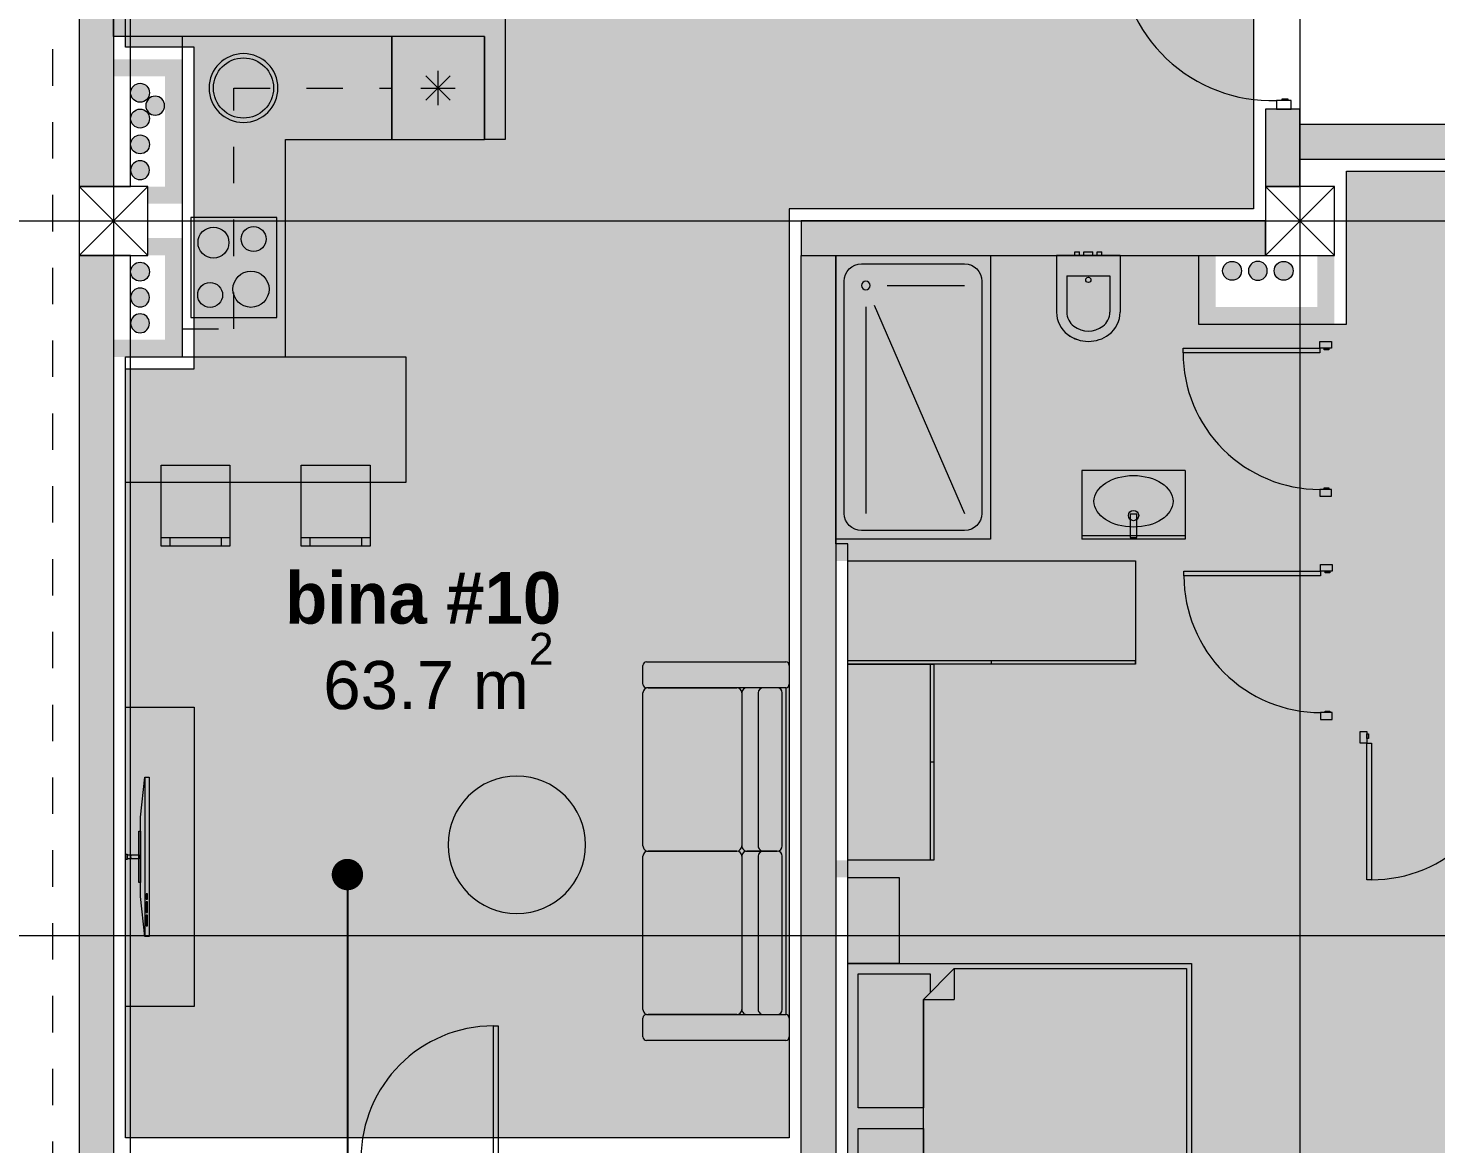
# Model space of a CAD drawing. Header units: millimetres. Extents: x 475159934 to 476245151, y 4620917055 to 4621447368.
# Drawn here: x 475275729 to 475283914, y 4621097251 to 4621103737 of the extents above; entities that cross this region are included whole.
import ezdxf

# ---------------------------------------------------------------- set-up
doc = ezdxf.new("R2010")
doc.units = ezdxf.units.MM
doc.header["$MEASUREMENT"] = 0
doc.linetypes.add('Dashed', pattern=[423.333333, 211.666667, -211.666667])
for name, color, linetype, lineweight in [('2D Drafting - General_Pen_No__1_Pen_No__7', 7, 'Continuous', 0), ('2D Drafting - General_Pen_No__1_Pen_No__7_Pen_No__7', 7, 'Continuous', 0), ('2D Drafting - General_Pen_No__250_Pen_No__2_Pen_No__7', 7, 'Continuous', 0), ('2D Drafting - General_Pen_No__250_Pen_No__7_Pen_No__250', 7, 'Continuous', 0), ('2D Drafting - General_Pen_No__250_Pen_No__7_Pen_No__7', 7, 'Continuous', 0), ('2D Drafting - General_Pen_No__7_Pen_No__7_Pen_No__7', 7, 'Continuous', 0), ('Annotation - Text_Pen_No__7_Pen_No__142', 142, 'Continuous', 0), ('Doors_Pen_No__7_Pen_No__7_Pen_No__7', 7, 'Continuous', 0), ('G-Anno-Nplt_Pen_No__142', 142, 'Continuous', 0), ('G-Anno-Nplt_Pen_No__151', 151, 'Continuous', 0), ('G-Anno-Nplt_Pen_No__4', 7, 'Continuous', 0), ('New_2D Drafting - General_Pen_No__2_Pen_No__250', 7, 'Continuous', 0), ('New_reg_nak_Pen_No__7', 7, 'Continuous', 0), ('shaxtebi da milebi_Pen_No__1_Pen_No__1_Pen_No__1', 1, 'Continuous', 0), ('shaxtebi da milebi_Pen_No__5_Pen_No__5_Pen_No__5', 5, 'Continuous', 0), ('zoma_Pen_No__142', 142, 'Continuous', 0), ('zoma_Pen_No__5', 5, 'Continuous', 0), ('zoma_Pen_No__5_Pen_No__5', 5, 'Continuous', 0)]:
    doc.layers.add(name, color=color, linetype=linetype, lineweight=lineweight)
for name, color, linetype in [('New_Interior - Furniture', 7, 'Continuous'), ('New_R03_Nakveti', 7, 'Continuous'), ('zoma', 7, 'Continuous')]:
    doc.layers.add(name, color=color, linetype=linetype)
for name, color, linetype, lineweight, true_color in [('New_Interior - Furniture _Pen_No__252', 7, 'Continuous', 0, 0x666666), ('New_R03_Nakveti_Pen_No__252', 7, 'Continuous', 0, 0x666666), ('shaxtebi da milebi_Pen_No__5_Pen_No__5_Pen_No__252', 7, 'Continuous', 0, 0x666666)]:
    doc.layers.add(name, color=color, linetype=linetype, lineweight=lineweight, true_color=true_color)
doc.styles.add('GENERATED_STYLE_1', font='arial.ttf')
doc.styles.add('GENERATED_STYLE_3', font='arial.ttf')
doc.styles.add('GENERATED_STYLE_7', font='')
doc.styles.get('GENERATED_STYLE_7').set_extended_font_data('AcadMtavr', bold=True)
doc.dimstyles.new('GENERATED_STYLE__18', dxfattribs={"dimtxt": 200, "dimasz": 64.421331, "dimexe": 0.18, "dimexo": 3, "dimgap": 0, "dimtad": 1, "dimtih": 1, "dimtoh": 1, "dimlfac": 0.001, "dimzin": 0, "dimdsep": 46, "dimtxsty": 'GENERATED_STYLE_3', "dimblk": 'ARROWHEAD_2', "dimblk1": 'ARROWHEAD_2', "dimblk2": 'ARROWHEAD_2', "dimcen": 0.09, "dimclrd": 5, "dimclre": 5, "dimclrt": 5, "dimadec": 0, "dimazin": 0, "dimtfac": 1, "dimtdec": 4, "dimtmove": 0, "dimatfit": 3, "dimfxl": 1, "dimtolj": 1, "dimtzin": 0, "dimarcsym": 0})
doc.dimstyles.new('GENERATED_STYLE__27', dxfattribs={"dimtxt": 0.18, "dimasz": 364.8, "dimexe": 0.18, "dimexo": 0.0625, "dimgap": 0, "dimtad": 0, "dimtih": 1, "dimtoh": 1, "dimdec": 4, "dimzin": 0, "dimdsep": 46, "dimcen": 0.09, "dimadec": 0, "dimazin": 0, "dimtfac": 1, "dimtdec": 4, "dimtmove": 0, "dimatfit": 3, "dimldrblk": 'ARROWHEAD_11', "dimfxl": 1, "dimtolj": 1, "dimtzin": 0, "dimarcsym": 0})
doc.dimstyles.new('GENERATED_STYLE__3', dxfattribs={"dimtxt": 200, "dimasz": 64.421331, "dimexe": 0.18, "dimexo": 3, "dimgap": 0, "dimtad": 1, "dimtih": 1, "dimtoh": 1, "dimlfac": 0.001, "dimzin": 0, "dimdsep": 46, "dimtxsty": 'GENERATED_STYLE_3', "dimblk": 'ARROWHEAD_2', "dimblk1": 'ARROWHEAD_2', "dimblk2": 'ARROWHEAD_2', "dimcen": 0.09, "dimclrd": 142, "dimclre": 142, "dimclrt": 142, "dimadec": 0, "dimazin": 0, "dimtfac": 1, "dimtdec": 4, "dimtmove": 0, "dimatfit": 3, "dimfxl": 1, "dimtolj": 1, "dimtzin": 0, "dimarcsym": 0})
doc.dimstyles.new('GENERATED_STYLE__6', dxfattribs={"dimtxt": 200, "dimasz": 64.421331, "dimexe": 0.18, "dimexo": 3, "dimgap": 0, "dimtad": 1, "dimlfac": 0.001, "dimzin": 0, "dimdsep": 46, "dimtxsty": 'GENERATED_STYLE_3', "dimblk": 'ARROWHEAD_2', "dimblk1": 'ARROWHEAD_2', "dimblk2": 'ARROWHEAD_2', "dimcen": 0.09, "dimclrd": 142, "dimclre": 142, "dimclrt": 142, "dimadec": 0, "dimazin": 0, "dimtfac": 1, "dimtdec": 4, "dimtmove": 0, "dimatfit": 3, "dimfxl": 1, "dimtolj": 1, "dimtzin": 0, "dimarcsym": 0})
doc.dimstyles.new('GENERATED_STYLE__7', dxfattribs={"dimtxt": 200, "dimasz": 64.421331, "dimexe": 0.18, "dimexo": 3, "dimgap": 0, "dimtad": 1, "dimtih": 1, "dimtoh": 1, "dimlfac": 0.001, "dimzin": 0, "dimdsep": 46, "dimtxsty": 'GENERATED_STYLE_3', "dimblk": 'ARROWHEAD_2', "dimblk1": 'ARROWHEAD_2', "dimblk2": 'ARROWHEAD_2', "dimcen": 0.09, "dimclrd": 142, "dimclre": 142, "dimclrt": 142, "dimadec": 0, "dimazin": 0, "dimtfac": 1, "dimtdec": 4, "dimtmove": 2, "dimatfit": 3, "dimfxl": 1, "dimtolj": 1, "dimtzin": 0, "dimarcsym": 0})

# ---------------------------------------------------------------- blocks, each defined once
blk = doc.blocks.new('Dining Table Rectangle 24')
at = {"layer": 'New_Interior - Furniture _Pen_No__252', "color": 251, "linetype": 'Continuous', "lineweight": 0, "true_color": 0x666666}
for p, q in [((-607.5, 685), (-207.5, 685)), ((-557.5, 685), (-557.5, 735)), ((-257.5, 685), (-257.5, 735)), ((207.5, 685), (607.5, 685)), ((257.5, 685), (257.5, 735)), ((557.5, 685), (557.5, 735))]:
    blk.add_line(p, q, dxfattribs=at)
at = {"layer": 'New_Interior - Furniture _Pen_No__252', "color": 251, "linetype": 'Continuous', "lineweight": 0, "true_color": 0x666666, "flags": 128}
for points in [[(-607.5, 265), (-207.5, 265), (-207.5, 735), (-607.5, 735)], [(207.5, 265), (607.5, 265), (607.5, 735), (207.5, 735)], [(-815, -365), (815, -365), (815, 365), (-815, 365)]]:
    blk.add_lwpolyline(points, close=True, dxfattribs=at)
blk = doc.blocks.new('Kitchen Layout 26_5')
at = {"layer": 'New_Interior - Furniture _Pen_No__252', "color": 251, "linetype": 'Dashed', "lineweight": 0, "true_color": 0x666666}
for p, q in [((4309, 1192.5), (4009, 1192.5)), ((4009, 1192.5), (4009, -207.5)), ((4309, -507.5), (4309, 1192.5)), ((2550.9, -207.5), (2550.9, -507.5)), ((2551.5, -207.5), (2550.9, -207.5)), ((2551.5, -507.5), (2551.5, -207.5)), ((4009, -207.5), (3090.8, -207.5)), ((3090.8, -207.5), (3090.8, -507.5)), ((2550.9, -507.5), (2551.5, -507.5)), ((3090.8, -507.5), (4309, -507.5))]:
    blk.add_line(p, q, dxfattribs=at)
at = {"layer": 'New_Interior - Furniture _Pen_No__252', "color": 251, "linetype": 'Continuous', "lineweight": 0, "true_color": 0x666666}
for p, q in [((2891.9, -136.8), (2750.4, -278.2)), ((2750.4, -136.8), (2891.9, -278.2)), ((2821.1, -107.5), (2821.1, -307.5)), ((2921.1, -207.5), (2721.1, -207.5))]:
    blk.add_line(p, q, dxfattribs=at)
at = {"layer": 'New_Interior - Furniture _Pen_No__252', "color": 251, "linetype": 'Continuous', "lineweight": 0, "true_color": 0x666666, "flags": 128}
for points in [[(3709, 92.5), (3090.8, 92.5), (3090.8, -507.5), (4309, -507.5), (4309, 1355.3), (3709, 1355.3)], [(3759, 1126), (3759, 546), (4259, 546), (4259, 1126)], [(2550.9, -507.5), (2551.5, -507.5), (2551.5, 92.5), (2550.9, 92.5)], [(3090.8, 92.5), (2551.5, 92.5), (2551.5, -507.5), (3090.8, -507.5)]]:
    blk.add_lwpolyline(points, close=True, dxfattribs=at)
blk.add_lwpolyline([(3752.5, -207.5, 1), (4152.5, -207.5, 1)], format="xyb", close=True, dxfattribs=at)
at = {"layer": 'New_Interior - Furniture _Pen_No__252', "color": 251, "linetype": 'Continuous', "lineweight": 0, "true_color": 0x666666}
for centre, radius in [((3909, 962.4), 105), ((4146.5, 995.5), 72.5), ((3894, 670.7), 72.5), ((4127, 691), 90), ((3952.5, -207.5), 175)]:
    blk.add_circle(centre, radius, dxfattribs=at)
blk = doc.blocks.new('Designer Table 05 26')
at = {"layer": 'New_Interior - Furniture _Pen_No__252', "color": 251, "linetype": 'Continuous', "lineweight": 0, "true_color": 0x666666, "flags": 128}
blk.add_lwpolyline([(400, 0, 1), (-400, 0, 1)], format="xyb", close=True, dxfattribs=at)
blk = doc.blocks.new('Sofa 23')
at = {"layer": 'New_Interior - Furniture _Pen_No__252', "color": 251, "linetype": 'Continuous', "lineweight": 0, "true_color": 0x666666}
for p, q in [((0, 20), (0, 830)), ((20, 850), (130, 850)), ((150, 830), (150, 20)), ((150, 830), (2050, 830)), ((2050, 20), (2050, 830)), ((2070, 850), (2180, 850)), ((2200, 830), (2200, 20)), ((150, 780), (150, 604.7)), ((1070, 810), (180, 810)), ((1100, 604.7), (1100, 780)), ((1100, 780), (1100, 604.7)), ((2020, 810), (1130, 810)), ((2050, 604.7), (2050, 780)), ((180, 670), (1070, 670)), ((1130, 670), (2020, 670)), ((180, 574.7), (1070, 574.7)), ((180, 574.7), (1070, 574.7)), ((1130, 574.7), (2020, 574.7)), ((1130, 574.7), (2020, 574.7)), ((150, 30), (150, 544.7)), ((1100, 544.7), (1100, 30)), ((1100, 30), (1100, 544.7)), ((2050, 544.7), (2050, 30)), ((130, 0), (20, 0)), ((1070, 0), (180, 0)), ((2020, 0), (1130, 0)), ((2180, 0), (2070, 0))]:
    blk.add_line(p, q, dxfattribs=at)
for centre, radius, start, end in [((20, 830), 20, 90, 180), ((130, 830), 20, 0, 90), ((2070, 830), 20, 90, 180), ((2180, 830), 20, 0, 90), ((180, 780), 30, 90, 180), ((1070, 780), 30, 0, 90), ((1130, 780), 30, 90, 180), ((2020, 780), 30, 0, 90), ((180, 700), 30, 180, 270), ((1070, 700), 30, 270, 0), ((1130, 700), 30, 180, 270), ((2020, 700), 30, 270, 0), ((180, 604.7), 30, 180, 270), ((180, 544.7), 30, 90, 180), ((1070, 604.7), 30, 270, 0), ((1070, 544.7), 30, 0, 90), ((1130, 604.7), 30, 180, 270), ((1130, 544.7), 30, 90, 180), ((2020, 604.7), 30, 270, 0), ((2020, 544.7), 30, 0, 90), ((20, 20), 20, 180, 270), ((130, 20), 20, 270, 0), ((180, 30), 30, 180, 270), ((1070, 30), 30, 270, 0), ((1130, 30), 30, 180, 270), ((2020, 30), 30, 270, 0), ((2070, 20), 20, 180, 270), ((2180, 20), 20, 270, 0)]:
    blk.add_arc(centre, radius, start, end, dxfattribs=at)
blk = doc.blocks.new('Bed Layout 23')
at = {"layer": 'New_R03_Nakveti_Pen_No__252', "color": 251, "linetype": 'Continuous', "lineweight": 0, "true_color": 0x666666}
for p, q in [((-900, 0), (-1400, 0)), ((-1400, 0), (-1400, -300)), ((-900, -300), (-900, 0)), ((900, 0), (-900, 0)), ((-900, 0), (-900, -2000)), ((1400, 0), (900, 0)), ((900, 0), (900, -300)), ((900, -2000), (900, 0)), ((1400, -300), (1400, 0)), ((-1400, -300), (-900, -300)), ((900, -300), (1400, -300)), ((-690, -440), (-870, -620)), ((0, -440), (-690, -440)), ((-690, -440), (-690, -620)), ((690, -440), (0, -440)), ((870, -620), (690, -440)), ((690, -440), (690, -620)), ((-870, -620), (-870, -1970)), ((-870, -620), (-690, -620)), ((870, -620), (690, -620)), ((870, -1970), (870, -620)), ((-900, -2000), (900, -2000)), ((-870, -1970), (0, -1970)), ((0, -1970), (870, -1970))]:
    blk.add_line(p, q, dxfattribs=at)
at = {"layer": 'New_R03_Nakveti_Pen_No__252', "color": 251, "linetype": 'Continuous', "lineweight": 0, "true_color": 0x666666, "flags": 128}
for points in [[(-60, -440), (-60, -60), (-840, -60), (-840, -480), (-730, -480), (-690, -440)], [(690, -440), (730, -480), (840, -480), (840, -60), (60, -60), (60, -440)]]:
    blk.add_lwpolyline(points, close=True, dxfattribs=at)
blk = doc.blocks.new('Multi-Basin Counter 26')
at = {"layer": 'New_Interior - Furniture _Pen_No__252', "color": 251, "linetype": 'Continuous', "lineweight": 0, "true_color": 0x666666}
for p, q in [((-300, 0), (300, 0)), ((-300, -400), (-300, 0)), ((300, -400), (300, 0)), ((-300, -20), (300, -20)), ((-300, -400), (300, -400))]:
    blk.add_line(p, q, dxfattribs=at)
at = {"layer": 'New_Interior - Furniture _Pen_No__252', "color": 251, "linetype": 'Continuous', "lineweight": 0, "true_color": 0x666666, "flags": 128}
blk.add_lwpolyline([(-20, -145), (20, -145), (20, -10), (-20, -10)], close=True, dxfattribs=at)
at = {"layer": 'New_Interior - Furniture _Pen_No__252', "color": 251, "linetype": 'Continuous', "lineweight": 0, "true_color": 0x666666}
blk.add_circle((0, -137.1895), 30, dxfattribs=at)
blk.add_ellipse((0, -220), major_axis=(230, 0), ratio=0.652173913, dxfattribs=at)
blk = doc.blocks.new('Bidet 26')
at = {"layer": 'New_Interior - Furniture _Pen_No__252', "color": 251, "linetype": 'Continuous', "lineweight": 0, "true_color": 0x666666}
for p, q in [((185, 0), (-185, 0)), ((-78.5, 20), (-74.5, 20)), ((-78.5, 0), (-78.5, 20)), ((-74.5, 20), (-65, 20)), ((-65, 20), (-55.5, 20)), ((-55.5, 20), (-51.5, 20)), ((-51.5, 0), (-51.5, 20)), ((-27, 20), (-19.1, 20)), ((-27, 0), (-27, 20)), ((-19.1, 20), (0, 20)), ((0, 20), (19.1, 20)), ((0, 0), (19.1, 0)), ((19.1, 20), (27, 20)), ((19.1, 0), (27, 0)), ((27, 0), (27, 20)), ((51.5, 20), (55.5, 20)), ((51.5, 0), (51.5, 20)), ((51.5, 0), (55.5, 0)), ((55.5, 20), (65, 20)), ((55.5, 0), (65, 0)), ((65, 20), (74.5, 20)), ((65, 0), (74.5, 0)), ((74.5, 20), (78.5, 20)), ((74.5, 0), (78.5, 0)), ((78.5, 0), (78.5, 20)), ((185, 0), (185, -330)), ((-185, 0), (-185, -330)), ((-78.5, 0), (-74.5, 0)), ((-74.5, 0), (-65, 0)), ((-65, 0), (-55.5, 0)), ((-55.5, 0), (-51.5, 0)), ((-27, 0), (-19.1, 0)), ((-19.1, 0), (0, 0)), ((-125, -120), (-125, -330)), ((-125, -120), (125, -120)), ((125, -120), (125, -330))]:
    blk.add_line(p, q, dxfattribs=at)
blk.add_circle((0, -142.5), 15, dxfattribs=at)
for centre, radius, start, end in [((-22.5, -330), 162.5, 180, 233.1301), ((-22.5, -330), 162.5, 180, 233.1301), ((-22.5, -330), 102.5, 180, 233.1301), ((22.5, -330), 102.5, 306.8699, 0), ((22.5, -330), 162.5, 306.8699, 0), ((0, -300), 200, 233.1301, 306.8699), ((0, -300), 200, 233.1301, 270), ((0, -300), 140, 233.1301, 306.8699)]:
    blk.add_arc(centre, radius, start, end, dxfattribs=at)
blk = doc.blocks.new('Shower Tray 26_2')
at = {"layer": 'New_Interior - Furniture _Pen_No__252', "color": 251, "linetype": 'Continuous', "lineweight": 0, "true_color": 0x666666}
for p, q in [((750, 1599.9), (150, 1599.9)), ((50, 1499.9), (50, 150)), ((175, 300), (175, 1499.9)), ((223.7, 290.1), (750, 1499.9)), ((850, 150), (850, 1499.9)), ((300, 175), (750, 175)), ((150, 50), (750, 50))]:
    blk.add_line(p, q, dxfattribs=at)
at = {"layer": 'New_Interior - Furniture _Pen_No__252', "color": 251, "linetype": 'Continuous', "lineweight": 0, "true_color": 0x666666, "flags": 128}
blk.add_lwpolyline([(900, 0), (900, 1649.9), (0, 1649.9), (0, 0)], close=True, dxfattribs=at)
at = {"layer": 'New_Interior - Furniture _Pen_No__252', "color": 251, "linetype": 'Continuous', "lineweight": 0, "true_color": 0x666666}
blk.add_circle((175, 175), 25, dxfattribs=at)
for centre, start, end in [((150, 1499.9), 90, 180), ((750, 1499.9), 0, 90), ((150, 150), 180, 270), ((750, 150), 270, 0)]:
    blk.add_arc(centre, 100, start, end, dxfattribs=at)
blk = doc.blocks.new('Wardrobe 01 26_9')
at = {"layer": 'New_Interior - Furniture _Pen_No__252', "color": 251, "linetype": 'Continuous', "lineweight": 0, "true_color": 0x666666}
for p, q in [((0, 20), (1673, 20)), ((0, 0), (0, 20)), ((836.5, 0), (836.5, 20))]:
    blk.add_line(p, q, dxfattribs=at)
at = {"layer": 'New_Interior - Furniture _Pen_No__252', "color": 251, "linetype": 'Continuous', "lineweight": 0, "true_color": 0x666666, "flags": 128}
blk.add_lwpolyline([(0, 0), (1673, 0), (1673, 600), (0, 600)], close=True, dxfattribs=at)
blk = doc.blocks.new('Wardrobe 01 26_10')
at = {"layer": 'New_Interior - Furniture _Pen_No__252', "color": 251, "linetype": 'Continuous', "lineweight": 0, "true_color": 0x666666}
for p, q in [((0, 20), (1140.4, 20)), ((0, 0), (0, 20)), ((570.2, 0), (570.2, 20))]:
    blk.add_line(p, q, dxfattribs=at)
at = {"layer": 'New_Interior - Furniture _Pen_No__252', "color": 251, "linetype": 'Continuous', "lineweight": 0, "true_color": 0x666666, "flags": 128}
blk.add_lwpolyline([(0, 0), (1140.4, 0), (1140.4, 500), (0, 500)], close=True, dxfattribs=at)
blk = doc.blocks.new('*D809', base_point=(475826095.8, 4621095193.2))
at = {"layer": 'zoma_Pen_No__142', "color": 142, "linetype": 'Continuous', "lineweight": 0, "transparency": 16777216}
for p, q in [((475275348.8, 4621088996.9), (475275299.9, 4621088912.2)), ((475275324.3, 4621088891), (475275324.3, 4621089018.1)), ((475275324.3, 4621088954.5), (475275724.3, 4621088954.5)), ((475275748.8, 4621088996.9), (475275699.9, 4621088912.2)), ((475275724.3, 4621088891), (475275724.3, 4621089018.1))]:
    blk.add_line(p, q, dxfattribs=at)
at = {"layer": 'zoma_Pen_No__142', "color": 142, "lineweight": 0, "transparency": 16777216, "insert": (475275607.4, 4621089051.7), "char_height": 200, "attachment_point": 7, "style": 'GENERATED_STYLE_3'}
blk.add_mtext('\\A1;{\\pql;\\fArial|b0|i0|c204|p0;\\W1.000000;0.30}', dxfattribs=at)
blk = doc.blocks.new('ARROWHEAD_2')
at = {"color": 0, "linetype": 'Continuous', "lineweight": 0}
for p, q in [((0, 0), (-1, 0)), ((-0.38, -0.66), (0.38, 0.66))]:
    blk.add_line(p, q, dxfattribs=at)
blk = doc.blocks.new('*D810', base_point=(475826095.8, 4621095193.2))
at = {"layer": 'zoma_Pen_No__142', "color": 142, "linetype": 'Continuous', "lineweight": 0, "transparency": 16777216}
for p, q in [((475275748.8, 4621088996.9), (475275699.9, 4621088912.2)), ((475275724.3, 4621088891), (475275724.3, 4621089018.1)), ((475275724.3, 4621088954.5), (475276024.3, 4621088954.5)), ((475276048.8, 4621088996.9), (475275999.9, 4621088912.2)), ((475276024.3, 4621088891), (475276024.3, 4621089018.1))]:
    blk.add_line(p, q, dxfattribs=at)
blk = doc.blocks.new('*D811', base_point=(475826095.8, 4621095193.2))
at = {"layer": 'zoma_Pen_No__142', "color": 142, "linetype": 'Continuous', "lineweight": 0, "transparency": 16777216}
for p, q in [((475276048.8, 4621088996.9), (475275999.9, 4621088912.2)), ((475276024.3, 4621088891), (475276024.3, 4621089018.1)), ((475276024.3, 4621088954.5), (475276424.3, 4621088954.5)), ((475276448.8, 4621088996.9), (475276399.9, 4621088912.2)), ((475276424.3, 4621088891), (475276424.3, 4621089018.1))]:
    blk.add_line(p, q, dxfattribs=at)
blk = doc.blocks.new('*D812', base_point=(475826095.8, 4621095193.2))
at = {"layer": 'zoma_Pen_No__142', "color": 142, "linetype": 'Continuous', "lineweight": 0, "transparency": 16777216}
for p, q in [((475276448.8, 4621088996.9), (475276399.9, 4621088912.2)), ((475276424.3, 4621088891), (475276424.3, 4621089018.1)), ((475276424.3, 4621088954.5), (475282924.3, 4621088954.5)), ((475282948.8, 4621088996.9), (475282899.9, 4621088912.2)), ((475282924.3, 4621088891), (475282924.3, 4621089018.1))]:
    blk.add_line(p, q, dxfattribs=at)
at = {"layer": 'zoma_Pen_No__142', "color": 142, "lineweight": 0, "transparency": 16777216, "char_height": 200, "attachment_point": 7, "style": 'GENERATED_STYLE_3'}
for s, insert in [('\\A1;{\\pql;\\fArial|b0|i0|c204|p0;\\W1.000000;0.40}', (475276448.8, 4621088994.5)), ('\\A1;{\\pql;\\fArial|b0|i0|c204|p0;\\W1.000000;6.50}', (475279407.4, 4621088994.5)), ('\\A1;{\\pql;\\fArial|b0|i0|c204|p0;\\W1.000000;0.40}', (475282366, 4621088994.5))]:
    blk.add_mtext(s, dxfattribs=dict(at, insert=insert))
blk = doc.blocks.new('*D813', base_point=(475826095.8, 4621095193.2))
at = {"layer": 'zoma_Pen_No__142', "color": 142, "linetype": 'Continuous', "lineweight": 0, "transparency": 16777216}
for p, q in [((475282948.8, 4621088996.9), (475282899.9, 4621088912.2)), ((475282924.3, 4621088891), (475282924.3, 4621089018.1)), ((475282924.3, 4621088954.5), (475283324.3, 4621088954.5)), ((475283348.8, 4621088996.9), (475283299.9, 4621088912.2)), ((475283324.3, 4621088891), (475283324.3, 4621089018.1))]:
    blk.add_line(p, q, dxfattribs=at)
blk = doc.blocks.new('*D814', base_point=(475826095.8, 4621095193.2))
at = {"layer": 'zoma_Pen_No__142', "color": 142, "linetype": 'Continuous', "lineweight": 0, "transparency": 16777216}
for p, q in [((475283348.8, 4621088996.9), (475283299.9, 4621088912.2)), ((475283324.3, 4621088891), (475283324.3, 4621089018.1)), ((475283324.3, 4621088954.5), (475289824.3, 4621088954.5)), ((475289848.8, 4621088996.9), (475289799.9, 4621088912.2)), ((475289824.3, 4621088891), (475289824.3, 4621089018.1))]:
    blk.add_line(p, q, dxfattribs=at)
at = {"layer": 'zoma_Pen_No__142', "color": 142, "lineweight": 0, "transparency": 16777216, "char_height": 200, "attachment_point": 7, "style": 'GENERATED_STYLE_3'}
for s, insert in [('\\A1;{\\pql;\\fArial|b0|i0|c204|p0;\\W1.000000;6.50}', (475286307.4, 4621088994.5)), ('\\A1;{\\pql;\\fArial|b0|i0|c204|p0;\\W1.000000;0.40}', (475289266, 4621088994.5))]:
    blk.add_mtext(s, dxfattribs=dict(at, insert=insert))
blk = doc.blocks.new('*D934', base_point=(475826095.8, 4621095193.2))
at = {"layer": 'zoma_Pen_No__142', "color": 142, "linetype": 'Continuous', "lineweight": 0, "transparency": 16777216}
for p, q in [((475300041.8, 4621110192), (475299957, 4621110240.9)), ((475299999.4, 4621110216.4), (475299999.4, 4621110257.9)), ((475300063, 4621110216.4), (475299935.8, 4621110216.4)), ((475299999.4, 4621090861.8), (475299999.4, 4621110216.4)), ((475300063, 4621090861.8), (475299935.8, 4621090861.8)), ((475299957, 4621090886.3), (475300041.8, 4621090837.3)), ((475299999.4, 4621090820.3), (475299999.4, 4621090861.8))]:
    blk.add_line(p, q, dxfattribs=at)
at = {"layer": 'zoma_Pen_No__142', "color": 142, "lineweight": 0, "transparency": 16777216, "insert": (475299959.4, 4621100195.9), "char_height": 200, "attachment_point": 7, "rotation": 90, "style": 'GENERATED_STYLE_3'}
blk.add_mtext('\\A1;{\\pql;\\fArial|b0|i0|c204|p0;\\W1.000000;19.35}', dxfattribs=at)
blk = doc.blocks.new('*D1323', base_point=(475826095.8, 4621095193.2))
at = {"layer": 'zoma_Pen_No__5', "color": 5, "linetype": 'Continuous', "lineweight": 0, "transparency": 16777216}
for p, q in [((475275288.8, 4621143495.6), (475275239.9, 4621143410.9)), ((475275264.3, 4621143389.7), (475275264.3, 4621143516.8)), ((475275844.9, 4621143410.9), (475275893.8, 4621143495.6)), ((475275869.4, 4621143389.7), (475275869.4, 4621143516.8)), ((475275222.9, 4621143453.2), (475275264.3, 4621143453.2)), ((475275264.3, 4621143453.2), (475275869.4, 4621143453.2)), ((475275869.4, 4621143453.2), (475275910.8, 4621143453.2))]:
    blk.add_line(p, q, dxfattribs=at)
at = {"layer": 'zoma_Pen_No__5', "color": 5, "lineweight": 0, "transparency": 16777216, "insert": (475275299.9, 4621143493.2), "char_height": 200, "attachment_point": 7, "style": 'GENERATED_STYLE_3'}
blk.add_mtext('\\A1;{\\pql;\\fArial|b0|i0|c204|p0;\\W1.000000;0.61}', dxfattribs=at)
blk = doc.blocks.new('*D1324', base_point=(475826095.8, 4621095193.2))
at = {"layer": 'zoma_Pen_No__5', "color": 5, "linetype": 'Continuous', "lineweight": 0, "transparency": 16777216}
for p, q in [((475275893.8, 4621143495.6), (475275844.9, 4621143410.9)), ((475275869.4, 4621143389.7), (475275869.4, 4621143516.8)), ((475276450, 4621143410.9), (475276498.9, 4621143495.6)), ((475276474.4, 4621143389.7), (475276474.4, 4621143516.8)), ((475275827.9, 4621143453.2), (475275869.4, 4621143453.2)), ((475275869.4, 4621143453.2), (475276474.4, 4621143453.2)), ((475276474.4, 4621143453.2), (475276515.9, 4621143453.2))]:
    blk.add_line(p, q, dxfattribs=at)
at = {"layer": 'zoma_Pen_No__5', "color": 5, "lineweight": 0, "transparency": 16777216, "insert": (475275905, 4621143493.2), "char_height": 200, "attachment_point": 7, "style": 'GENERATED_STYLE_3'}
blk.add_mtext('\\A1;{\\pql;\\fArial|b0|i0|c204|p0;\\W1.000000;0.61}', dxfattribs=at)
blk = doc.blocks.new('*D1328', base_point=(475826095.8, 4621095193.2))
at = {"layer": 'zoma_Pen_No__5', "color": 5, "linetype": 'Continuous', "lineweight": 0, "transparency": 16777216}
for p, q in [((475275893.8, 4621110906.4), (475275844.9, 4621110821.7)), ((475275869.4, 4621110800.5), (475275869.4, 4621110927.6)), ((475276449.9, 4621110821.7), (475276498.8, 4621110906.4)), ((475276474.3, 4621110800.5), (475276474.3, 4621110927.6)), ((475275827.9, 4621110864), (475275869.4, 4621110864)), ((475275869.4, 4621110864), (475276474.3, 4621110864)), ((475276474.3, 4621110864), (475276515.8, 4621110864))]:
    blk.add_line(p, q, dxfattribs=at)
at = {"layer": 'zoma_Pen_No__5', "color": 5, "lineweight": 0, "transparency": 16777216, "insert": (475275904.9, 4621110904), "char_height": 200, "attachment_point": 7, "style": 'GENERATED_STYLE_3'}
blk.add_mtext('\\A1;{\\pql;\\fArial|b0|i0|c204|p0;\\W1.000000;0.60}', dxfattribs=at)
blk = doc.blocks.new('*D1330', base_point=(475826095.8, 4621095193.2))
at = {"layer": 'zoma_Pen_No__5', "color": 5, "linetype": 'Continuous', "lineweight": 0, "transparency": 16777216}
for p, q in [((475275893.8, 4621160096.2), (475275844.9, 4621160011.4)), ((475275869.4, 4621159990.2), (475275869.4, 4621160117.3)), ((475276449.9, 4621160011.4), (475276498.8, 4621160096.2)), ((475276474.3, 4621159990.2), (475276474.3, 4621160117.3)), ((475275827.9, 4621160053.8), (475275869.4, 4621160053.8)), ((475275869.4, 4621160053.8), (475276474.3, 4621160053.8)), ((475276474.3, 4621160053.8), (475276515.8, 4621160053.8))]:
    blk.add_line(p, q, dxfattribs=at)
at = {"layer": 'zoma_Pen_No__5', "color": 5, "lineweight": 0, "transparency": 16777216, "insert": (475275904.9, 4621160093.8), "char_height": 200, "attachment_point": 7, "style": 'GENERATED_STYLE_3'}
blk.add_mtext('\\A1;{\\pql;\\fArial|b0|i0|c204|p0;\\W1.000000;0.60}', dxfattribs=at)
blk = doc.blocks.new('ARROWHEAD_11')
at = {"color": 0, "linetype": 'Continuous', "lineweight": 0}
blk.add_line((0, 0), (-1, 0), dxfattribs=at)
at = {"color": 0, "linetype": 'Continuous', "lineweight": 0, "const_width": 0.25, "flags": 128}
blk.add_lwpolyline([(-0.125, 0, 1), (0.125, 0, 1)], format="xyb", close=True, dxfattribs=at)
blk = doc.blocks.new('Flexible Shelf 26')
at = {"layer": 'New_Interior - Furniture _Pen_No__252', "color": 251, "linetype": 'Continuous', "lineweight": 0, "true_color": 0x666666, "flags": 128}
blk.add_lwpolyline([(0, 0), (1739.8, 0), (1739.8, 400), (0, 400)], close=True, dxfattribs=at)
blk = doc.blocks.new('Flat Panel TV 26')
at = {"layer": 'New_Interior - Furniture _Pen_No__252', "color": 251, "linetype": 'Continuous', "lineweight": 0, "true_color": 0x666666}
for p, q in [((0, 25), (925.5, 25)), ((678.7, 10), (678.7, 16.2)), ((678.7, 16.2), (709.6, 16.2)), ((709.6, 10), (678.7, 10)), ((709.6, 16.2), (709.6, 10)), ((725, 10), (725, 16.2)), ((725, 16.2), (786.7, 16.2)), ((786.7, 10), (725, 10)), ((786.7, 16.2), (786.7, 10)), ((802.1, 10), (802.1, 16.2)), ((802.1, 16.2), (863.8, 16.2)), ((863.8, 10), (802.1, 10)), ((863.8, 16.2), (863.8, 10))]:
    blk.add_line(p, q, dxfattribs=at)
at = {"layer": 'New_Interior - Furniture _Pen_No__252', "color": 251, "linetype": 'Continuous', "lineweight": 0, "true_color": 0x666666, "flags": 128}
for points in [[(447.8, 127.5), (477.8, 127.5), (477.8, 137.5), (447.8, 137.5)], [(450.3, 60), (475.3, 60), (475.3, 127.5), (450.3, 127.5)], [(0, 0), (925.5, 0), (925.5, 25), (694.1, 50), (231.4, 50), (0, 25)], [(312.8, 50), (612.8, 50), (612.8, 60), (312.8, 60)]]:
    blk.add_lwpolyline(points, close=True, dxfattribs=at)
at = {"layer": 'New_Interior - Furniture _Pen_No__252', "color": 251, "linetype": 'Continuous', "lineweight": 0, "true_color": 0x666666}
blk.add_arc((462.8, 93.8), 12.5, 0, 180, dxfattribs=at)

msp = doc.modelspace()

# ---------------------------------------------------------------- hatches: boundary and pattern name
at = {"layer": '2D Drafting - General_Pen_No__250_Pen_No__2_Pen_No__7', "linetype": 'Continuous', "lineweight": 0}
for points in [[(475283324.343, 4621102389.774), (475283226.219, 4621102389.774), (475283226.219, 4621101889.774), (475283324.343, 4621101889.774)], [(475283324.343, 4621100989.775), (475283226.219, 4621100989.775), (475283226.219, 4621100592.458), (475283324.343, 4621100592.458)], [(475280424.343, 4621100640.198), (475280424.343, 4621100739.922), (475283226.219, 4621100739.923), (475283226.219, 4621100640.199)], [(475282267.034, 4621099815.985), (475282267.034, 4621100640.198), (475282167.31, 4621100640.198), (475282167.31, 4621099815.985)], [(475283324.343, 4621099569.381), (475283324.343, 4621099669.105), (475283473.918, 4621099669.105), (475283473.918, 4621099569.381)], [(475281865.889, 4621098899.767), (475280424.343, 4621098899.767), (475280424.343, 4621098800.043), (475281865.889, 4621098800.043)]]:
    msp.add_hatch(color=7, dxfattribs=at).paths.add_polyline_path(points)
at = {"layer": '2D Drafting - General_Pen_No__250_Pen_No__7_Pen_No__7', "linetype": 'Continuous', "lineweight": 0}
for points in [[(475276224.343, 4621109816.431), (475276224.343, 4621102816.431), (475276024.343, 4621102816.431), (475276024.343, 4621109816.431)], [(475276224.814, 4621103809.046), (475278382.445, 4621103809.046), (475278382.445, 4621105177.603), (475278502.445, 4621105177.603), (475278502.445, 4621104446.402), (475278541.958, 4621104446.402), (475278541.958, 4621104326.402), (475278502.445, 4621104326.402), (475278502.445, 4621103089.046), (475278382.445, 4621103089.046), (475278382.445, 4621103689.046), (475276224.814, 4621103689.046)], [(475276224.343, 4621103556.619), (475276624.343, 4621103556.619), (475276624.343, 4621102716.425), (475276524.343, 4621102716.425), (475276424.343, 4621102716.425), (475276424.343, 4621102816.425), (475276524.343, 4621102816.425), (475276524.343, 4621103456.431), (475276224.343, 4621103456.431)], [(475282924.343, 4621103266.388), (475282924.343, 4621102816.431), (475283124.343, 4621102816.431), (475283124.343, 4621103266.388)], [(475284124.343, 4621102976.363), (475284124.343, 4621103176.363), (475283124.343, 4621103176.363), (475283124.343, 4621102976.363)], [(475282924.343, 4621102416.431), (475282924.343, 4621102616.431), (475280224.343, 4621102616.431), (475280224.343, 4621102416.431)], [(475276224.343, 4621101826.237), (475276624.343, 4621101826.237), (475276624.343, 4621102516.425), (475276524.343, 4621102516.425), (475276424.343, 4621102516.425), (475276424.343, 4621102416.425), (475276524.343, 4621102416.425), (475276524.343, 4621101926.425), (475276224.343, 4621101926.425)], [(475276224.343, 4621102416.431), (475276224.343, 4621095416.431), (475276024.343, 4621095416.431), (475276024.343, 4621102416.431)], [(475280424.343, 4621095216.213), (475280224.343, 4621095216.213), (475280224.343, 4621102416.204), (475280424.343, 4621102416.204)], [(475283224.344, 4621102416.438), (475283224.344, 4621102116.438), (475282634.344, 4621102116.438), (475282634.344, 4621102416.438), (475282534.156, 4621102416.438), (475282534.156, 4621102016.438), (475283324.344, 4621102016.438), (475283324.344, 4621102116.438), (475283324.344, 4621102416.438)], [(475283324.343, 4621099719.105), (475283204.343, 4621099719.105), (475283204.343, 4621095416.415), (475283324.343, 4621095416.415)]]:
    msp.add_hatch(color=7, dxfattribs=at).paths.add_polyline_path(points)
at = {"layer": 'G-Anno-Nplt_Pen_No__151', "linetype": 'Continuous', "lineweight": 0, "true_color": 0x1f2f3f}
for points in [[(475276294.342, 4621097286.432), (475276294.342, 4621101756.237), (475276694.343, 4621101756.237), (475276694.343, 4621103626.619), (475276294.343, 4621103626.619), (475276294.343, 4621108846.432), (475279794.525, 4621108846.432), (475279794.525, 4621109946.432), (475282854.343, 4621109946.432), (475282854.343, 4621109746.432), (475282854.343, 4621106484.069), (475282924.343, 4621106484.069), (475282924.343, 4621105036.764), (475282524.376, 4621105036.764), (475282524.376, 4621104276.389), (475282854.343, 4621104276.389), (475282854.343, 4621102686.432), (475280153.918, 4621102686.432), (475280153.918, 4621097286.432)], [(475280424.343, 4621100739.922), (475280424.343, 4621102416.422), (475280623.918, 4621102416.422), (475282534.156, 4621102416.422), (475282534.156, 4621102016.422), (475283394.343, 4621102016.422), (475283394.343, 4621102906.347), (475285854.711, 4621102906.347), (475285854.711, 4621102506.347), (475286683.899, 4621102506.347), (475286683.899, 4621102906.347), (475289754.343, 4621102906.347), (475289754.343, 4621096086.429), (475286153.925, 4621096086.429), (475286153.925, 4621095286.429), (475283394.343, 4621095286.429), (475283394.343, 4621095471.796), (475282854.343, 4621095471.796), (475282854.343, 4621095286.429), (475280494.343, 4621095286.429), (475280494.343, 4621100739.922)]]:
    msp.add_hatch(color=169, dxfattribs=at).paths.add_polyline_path(points)
at = {"layer": 'shaxtebi da milebi_Pen_No__1_Pen_No__1_Pen_No__1', "linetype": 'Continuous', "lineweight": 0}
for points in [[(475276379.343, 4621102966.425, -1), (475276379.343, 4621102856.425, -1)], [(475276379.343, 4621102266.425, 1), (475276379.343, 4621102376.425, 1)], [(475282974.344, 4621102326.438, 1), (475283084.344, 4621102326.438, 1)]]:
    msp.add_hatch(color=1, dxfattribs=at).paths.add_polyline_path(points)
at = {"layer": 'shaxtebi da milebi_Pen_No__5_Pen_No__5_Pen_No__252', "linetype": 'Continuous', "lineweight": 0, "true_color": 0x666666}
for points in [[(475276467.246, 4621103231.431, 1), (475276467.246, 4621103341.431, 1)], [(475282674.344, 4621102326.438, -1), (475282784.344, 4621102326.438, -1)]]:
    msp.add_hatch(color=251, dxfattribs=at).paths.add_polyline_path(points)
at = {"layer": 'shaxtebi da milebi_Pen_No__5_Pen_No__5_Pen_No__5', "linetype": 'Continuous', "lineweight": 0}
for points in [[(475276379.343, 4621103416.431, -1), (475276379.343, 4621103306.431, -1)], [(475276379.343, 4621103266.431, -1), (475276379.343, 4621103156.431, -1)], [(475276379.343, 4621103116.431, -1), (475276379.343, 4621103006.431, -1)], [(475282879.344, 4621102381.438, 1), (475282879.344, 4621102271.438, 1)], [(475276379.343, 4621102116.418, 1), (475276379.343, 4621102226.418, 1)], [(475276379.343, 4621101966.418, 1), (475276379.343, 4621102076.418, 1)]]:
    msp.add_hatch(color=5, dxfattribs=at).paths.add_polyline_path(points)

# ---------------------------------------------------------------- linework, layer by layer
at = {"layer": '2D Drafting - General_Pen_No__1_Pen_No__7', "color": 7, "linetype": 'Continuous', "lineweight": 0}
for p, q in [((475276024.343, 4621102416.431), (475276424.343, 4621102816.431)), ((475276424.343, 4621102416.431), (475276024.343, 4621102816.431)), ((475283324.343, 4621102416.431), (475282924.343, 4621102816.431)), ((475282924.343, 4621102416.431), (475283324.343, 4621102816.431))]:
    msp.add_line(p, q, dxfattribs=at)
at = {"layer": '2D Drafting - General_Pen_No__1_Pen_No__7', "color": 7, "linetype": 'Continuous', "lineweight": 0, "flags": 128}
for points in [[(475276324.343, 4621102816.431), (475276324.343, 4621109816.431), (475276024.343, 4621109816.431), (475276024.343, 4621102816.431)], [(475276024.343, 4621102416.431), (475276424.343, 4621102416.431), (475276424.343, 4621102816.431), (475276024.343, 4621102816.431)], [(475282924.343, 4621102416.431), (475283324.343, 4621102416.431), (475283324.343, 4621102816.431), (475282924.343, 4621102816.431)], [(475276324.343, 4621095416.431), (475276324.343, 4621102416.431), (475276024.343, 4621102416.431), (475276024.343, 4621095416.431)]]:
    msp.add_lwpolyline(points, close=True, dxfattribs=at)
at = {"layer": '2D Drafting - General_Pen_No__1_Pen_No__7_Pen_No__7', "color": 7, "linetype": 'Continuous', "lineweight": 0}
msp.add_arc((475282962.591, 4621104208.666), 893.239, 181.603806, 271.603806, dxfattribs=at)
at = {"layer": '2D Drafting - General_Pen_No__250_Pen_No__7_Pen_No__250', "color": 7, "linetype": 'Continuous', "lineweight": 0, "flags": 128}
for points in [[(475276224.814, 4621103809.046), (475278382.445, 4621103809.046), (475278382.445, 4621105177.603), (475278502.445, 4621105177.603), (475278502.445, 4621104446.402), (475278541.958, 4621104446.402), (475278541.958, 4621104326.402), (475278502.445, 4621104326.402), (475278502.445, 4621103089.046), (475278382.445, 4621103089.046), (475278382.445, 4621103689.046), (475276224.814, 4621103689.046)], [(475282924.343, 4621103266.388), (475282924.343, 4621102816.431), (475283124.343, 4621102816.431), (475283124.343, 4621103266.388)], [(475282924.343, 4621102416.431), (475282924.343, 4621102616.431), (475280224.343, 4621102616.431), (475280224.343, 4621102416.431)], [(475280424.343, 4621095216.213), (475280224.343, 4621095216.213), (475280224.343, 4621102416.204), (475280424.343, 4621102416.204)]]:
    msp.add_lwpolyline(points, close=True, dxfattribs=at)
at = {"layer": '2D Drafting - General_Pen_No__250_Pen_No__7_Pen_No__7', "color": 7, "linetype": 'Continuous', "lineweight": 0, "flags": 128}
msp.add_lwpolyline([(475284124.343, 4621102976.363), (475284124.343, 4621103176.363), (475283124.343, 4621103176.363), (475283124.343, 4621102976.363)], close=True, dxfattribs=at)
at = {"layer": '2D Drafting - General_Pen_No__7_Pen_No__7_Pen_No__7', "color": 7, "linetype": 'Continuous', "lineweight": 0}
for centre, radius, start, end in [((475283238.897, 4621101850.244), 794.311, 180, 270.0016803), ((475283244.068, 4621100552.928), 794.311, 180, 270.0016803), ((475283540.096, 4621099580.61), 794.311, 270, 0.0016803), ((475278434.668, 4621097166.45), 770.311, 89.9974687, 179.994289)]:
    msp.add_arc(centre, radius, start, end, dxfattribs=at)
at = {"layer": 'Doors_Pen_No__7_Pen_No__7_Pen_No__7', "color": 7, "linetype": 'Continuous', "lineweight": 0, "flags": 128}
for points in [[(475283072.257, 4621103266.388), (475283072.257, 4621103315.777), (475282987.591, 4621103315.777), (475282987.591, 4621103266.388)], [(475283054.257, 4621103326.888), (475283054.257, 4621103315.777), (475283020.924, 4621103315.777), (475283020.924, 4621103326.888)], [(475283306.63, 4621101916.422), (475283306.63, 4621101876.911), (475283238.897, 4621101876.911), (475283238.897, 4621101916.422)], [(475283238.897, 4621101876.911), (475283238.897, 4621101850.244), (475282444.586, 4621101850.244), (475282444.586, 4621101876.911)], [(475283292.23, 4621101876.911), (475283292.23, 4621101868.022), (475283265.564, 4621101868.022), (475283265.564, 4621101876.911)], [(475283306.654, 4621101016.422), (475283306.654, 4621101055.933), (475283238.92, 4621101055.933), (475283238.92, 4621101016.422)], [(475283292.254, 4621101064.822), (475283292.254, 4621101055.933), (475283265.587, 4621101055.933), (475283265.587, 4621101064.822)], [(475283244.068, 4621100579.594), (475283244.068, 4621100552.928), (475282449.757, 4621100552.928), (475282449.757, 4621100579.594)], [(475283311.802, 4621100619.105), (475283311.802, 4621100579.594), (475283244.068, 4621100579.594), (475283244.068, 4621100619.105)], [(475283297.402, 4621100579.594), (475283297.402, 4621100570.705), (475283270.735, 4621100570.705), (475283270.735, 4621100579.594)], [(475283311.825, 4621099719.105), (475283311.825, 4621099758.616), (475283244.092, 4621099758.616), (475283244.092, 4621099719.105)], [(475283297.425, 4621099767.505), (475283297.425, 4621099758.616), (475283270.758, 4621099758.616), (475283270.758, 4621099767.505)], [(475283473.918, 4621099648.343), (475283513.429, 4621099648.343), (475283513.429, 4621099580.61), (475283473.918, 4621099580.61)], [(475283513.429, 4621099633.943), (475283522.318, 4621099633.943), (475283522.318, 4621099607.277), (475283513.429, 4621099607.277)], [(475283513.429, 4621099580.61), (475283540.096, 4621099580.61), (475283540.096, 4621098786.299), (475283513.429, 4621098786.299)], [(475278461.334, 4621097166.449), (475278434.668, 4621097166.45), (475278434.702, 4621097936.761), (475278461.368, 4621097936.76)]]:
    msp.add_lwpolyline(points, close=True, dxfattribs=at)
at = {"layer": 'G-Anno-Nplt_Pen_No__4', "color": 7, "linetype": 'Continuous', "lineweight": 0, "flags": 128}
for points in [[(475276294.342, 4621097286.432), (475276294.342, 4621101756.237), (475276694.343, 4621101756.237), (475276694.343, 4621103626.619), (475276294.343, 4621103626.619), (475276294.343, 4621108846.432), (475279794.525, 4621108846.432), (475279794.525, 4621109946.432), (475282854.343, 4621109946.432), (475282854.343, 4621109746.432), (475282854.343, 4621106484.069), (475282924.343, 4621106484.069), (475282924.343, 4621105036.764), (475282524.376, 4621105036.764), (475282524.376, 4621104276.389), (475282854.343, 4621104276.389), (475282854.343, 4621102686.432), (475280153.918, 4621102686.432), (475280153.918, 4621097286.432)], [(475280424.343, 4621100739.922), (475280424.343, 4621102416.422), (475280623.918, 4621102416.422), (475282534.156, 4621102416.422), (475282534.156, 4621102016.422), (475283394.343, 4621102016.422), (475283394.343, 4621102906.347), (475285854.711, 4621102906.347), (475285854.711, 4621102506.347), (475286683.899, 4621102506.347), (475286683.899, 4621102906.347), (475289754.343, 4621102906.347), (475289754.343, 4621096086.429), (475286153.925, 4621096086.429), (475286153.925, 4621095286.429), (475283394.343, 4621095286.429), (475283394.343, 4621095471.796), (475282854.343, 4621095471.796), (475282854.343, 4621095286.429), (475280494.343, 4621095286.429), (475280494.343, 4621100739.922)]]:
    msp.add_lwpolyline(points, close=True, dxfattribs=at)
at = {"layer": 'New_reg_nak_Pen_No__7', "color": 7, "linetype": 'Continuous', "lineweight": 0, "flags": 128}
msp.add_lwpolyline([(475276424.343, 4621110216.431), (475276424.343, 4621110286.431), (475276024.342, 4621110286.431), (475276024.343, 4621095016.431)], dxfattribs=at)
at = {"layer": 'shaxtebi da milebi_Pen_No__1_Pen_No__1_Pen_No__1', "color": 1, "linetype": 'Continuous', "lineweight": 0, "flags": 128}
for points in [[(475276379.343, 4621102966.425, 1), (475276379.343, 4621102856.425, 1)], [(475276379.343, 4621102266.425, -1), (475276379.343, 4621102376.425, -1)], [(475282974.344, 4621102326.438, -1), (475283084.344, 4621102326.438, -1)]]:
    msp.add_lwpolyline(points, format="xyb", close=True, dxfattribs=at)
at = {"layer": 'shaxtebi da milebi_Pen_No__5_Pen_No__5_Pen_No__252', "color": 251, "linetype": 'Continuous', "lineweight": 0, "true_color": 0x666666, "flags": 128}
for points in [[(475276467.246, 4621103231.431, 1), (475276467.246, 4621103341.431, 1)], [(475282674.344, 4621102326.438, -1), (475282784.344, 4621102326.438, -1)]]:
    msp.add_lwpolyline(points, format="xyb", close=True, dxfattribs=at)
at = {"layer": 'shaxtebi da milebi_Pen_No__5_Pen_No__5_Pen_No__5', "color": 5, "linetype": 'Continuous', "lineweight": 0, "flags": 128}
for points in [[(475276379.343, 4621103416.431, -1), (475276379.343, 4621103306.431, -1)], [(475276379.343, 4621103266.431, -1), (475276379.343, 4621103156.431, -1)], [(475276379.343, 4621103116.431, -1), (475276379.343, 4621103006.431, -1)], [(475282879.344, 4621102381.438, 1), (475282879.344, 4621102271.438, 1)], [(475276379.343, 4621102116.418, 1), (475276379.343, 4621102226.418, 1)], [(475276379.343, 4621101966.418, 1), (475276379.343, 4621102076.418, 1)]]:
    msp.add_lwpolyline(points, format="xyb", close=True, dxfattribs=at)
at = {"layer": 'zoma_Pen_No__5_Pen_No__5', "color": 5, "linetype": 'Dashed', "lineweight": 0}
msp.add_line((475275869.376, 4621115467.686), (475275869.376, 4621087203.42), dxfattribs=at)
at = {"layer": 'zoma_Pen_No__5_Pen_No__5', "color": 5, "linetype": 'Continuous', "lineweight": 0}
for p, q in [((475276224.343, 4621113497.407), (475276224.343, 4621085262.477)), ((475283124.343, 4621113497.407), (475283124.343, 4621085262.477)), ((475229343.792, 4621102616.425), (475300771.399, 4621102616.425)), ((475229343.792, 4621098461.789), (475300771.399, 4621098461.789))]:
    msp.add_line(p, q, dxfattribs=at)

# ---------------------------------------------------------------- block references
at = {"layer": 'New_Interior - Furniture', "color": 1, "linetype": 'Continuous', "lineweight": 0, "zscale": 1000}
for name, p, rotation in [('Kitchen Layout 26_5', (475280933.325, 4621103181.534), 180), ('Multi-Basin Counter 26', (475282156.352, 4621100766.57), 180), ('Sofa 23', (475279303.918, 4621100052.929), 270), ('Designer Table 05 26', (475278570.113, 4621098989.734), 90)]:
    msp.add_blockref(name, p, dxfattribs=dict(at, rotation=rotation))
at = {"layer": 'New_Interior - Furniture', "color": 1, "linetype": 'Continuous', "lineweight": 0, "xscale": -1, "zscale": 1000}
for name, p, rotation in [('Shower Tray 26_2', (475280424.343, 4621102416.422), 180), ('Dining Table Rectangle 24', (475277109.3, 4621101461.237), 180), ('Wardrobe 01 26_10', (475280994.343, 4621100040.198), 90), ('Flexible Shelf 26', (475276694.342, 4621099789.898), 90), ('Flat Panel TV 26', (475276431.842, 4621099382.749), 90)]:
    msp.add_blockref(name, p, dxfattribs=dict(at, rotation=rotation))
at = {"layer": 'New_Interior - Furniture', "color": 1, "linetype": 'Continuous', "lineweight": 0, "zscale": 1000}
msp.add_blockref('Bidet 26', (475281893.551, 4621102416.422), dxfattribs=at)
at = {"layer": 'New_Interior - Furniture', "color": 1, "linetype": 'Continuous', "lineweight": 0, "xscale": -1, "zscale": 1000}
msp.add_blockref('Wardrobe 01 26_9', (475282167.31, 4621100040.198), dxfattribs=at)
at = {"layer": 'New_R03_Nakveti', "color": 7, "linetype": 'Continuous', "lineweight": 0, "xscale": -0.9999999999999997, "zscale": 1000, "rotation": 90.0029726951062}
msp.add_blockref('Bed Layout 23', (475280494.27, 4621097400.027), dxfattribs=at)

# ---------------------------------------------------------------- texts
at = {"layer": 'Annotation - Text_Pen_No__7_Pen_No__142', "color": 142, "linetype": 'Continuous', "lineweight": 0, "insert": (475278025.787, 4621100575.326), "char_height": 300, "attachment_point": 2, "style": 'GENERATED_STYLE_7'}
msp.add_mtext('\\A1;{\\pqc;\\fAcadMtavr|b1|i0|c0|p0;\\W1.000000;bina #\\fAcadMtavr|b1|i0|c0|p0;\\W1.000000;10}', dxfattribs=at)
at = {"layer": 'G-Anno-Nplt_Pen_No__142', "color": 142, "lineweight": 0, "insert": (475277444.666, 4621099774.409), "char_height": 280, "attachment_point": 7, "style": 'GENERATED_STYLE_1'}
msp.add_mtext('{\\fArial|b0|i0|c204|p0;63.7 m{\\H0.66x;\\S2^  ;}}', dxfattribs=at)

# ---------------------------------------------------------------- dimensions: what is measured, and where the dimension line sits
at = {"layer": 'zoma', "color": 5, "linetype": 'Continuous', "lineweight": 0}
for base, p1, p2, picture, middle in [((475276474.343, 4621160053.774), (475275869.376, 4621061264.291), (475276474.343, 4621061026.696), '*D1330', (475276163.855, 4621160193.774)), ((475275869.376, 4621143453.239), (475275264.343, 4621045756.696), (475275869.376, 4621045638.982), '*D1323', (475275558.855, 4621143593.239)), ((475276474.444, 4621143453.239), (475275869.376, 4621045225.775), (475276474.444, 4621045826.696), '*D1324', (475276163.906, 4621143593.239)), ((475276474.343, 4621110864.039), (475275869.376, 4621061264.291), (475276474.343, 4621061026.696), '*D1328', (475276163.855, 4621111004.039))]:
    dim = msp.add_linear_dim(base=base, p1=p1, p2=p2, dimstyle='GENERATED_STYLE__18', dxfattribs=at)
    dim.commit()
    dim.dimension.update_dxf_attribs({"geometry": picture, "text_midpoint": middle, "dimtype": 160})
at = {"layer": 'zoma', "color": 142, "linetype": 'Continuous', "lineweight": 0}
dim = msp.add_linear_dim(base=(475299999.378, 4621110216.424), p1=(475233707.952, 4621090861.788), p2=(475255423.458, 4621110216.424), angle=90, dimstyle='GENERATED_STYLE__6', dxfattribs=at)
dim.commit()
dim.dimension.update_dxf_attribs({"geometry": '*D934', "text_midpoint": (475299859.378, 4621100530.933), "dimtype": 160, "text_rotation": 90})
for base, p1, p2, dimstyle, picture, middle in [((475275724.342, 4621088954.549), (475275324.342, 4621106204.915), (475275724.342, 4621106204.915), 'GENERATED_STYLE__3', '*D809', (475275024.921, 4621089094.549)), ((475276024.342, 4621088954.549), (475275724.342, 4621106204.915), (475276024.342, 4621106204.915), 'GENERATED_STYLE__7', '*D810', (475275866.338, 4621089151.677)), ((475276424.342, 4621088954.549), (475276024.342, 4621106204.915), (475276424.342, 4621106204.915), 'GENERATED_STYLE__3', '*D811', (475276707.755, 4621089094.549)), ((475282924.344, 4621088954.549), (475276424.342, 4621106204.915), (475282924.344, 4621106204.915), 'GENERATED_STYLE__3', '*D812', (475279666.339, 4621089094.549)), ((475283324.342, 4621088954.549), (475282924.344, 4621106204.915), (475283324.342, 4621106204.915), 'GENERATED_STYLE__3', '*D813', (475282624.923, 4621089094.549)), ((475289824.342, 4621088954.549), (475283324.342, 4621106204.915), (475289824.342, 4621106204.915), 'GENERATED_STYLE__3', '*D814', (475286566.338, 4621089094.549))]:
    dim = msp.add_linear_dim(base=base, p1=p1, p2=p2, dimstyle=dimstyle, dxfattribs=at)
    dim.commit()
    dim.dimension.update_dxf_attribs({"geometry": picture, "text_midpoint": middle, "dimtype": 160})

# ---------------------------------------------------------------- leaders
at = {"layer": 'New_2D Drafting - General_Pen_No__2_Pen_No__250', "color": 7, "linetype": 'Continuous', "lineweight": 0, "annotation_type": 0, "has_hookline": 1, "hookline_direction": 0, "text_width": 1944.787}
msp.add_leader([(475277585.143, 4621098816.767), (475277585.143, 4621092807.405), (475278585.143, 4621092758.342)], dimstyle='GENERATED_STYLE__27', dxfattribs=at)

doc.saveas('drawing.dxf')
